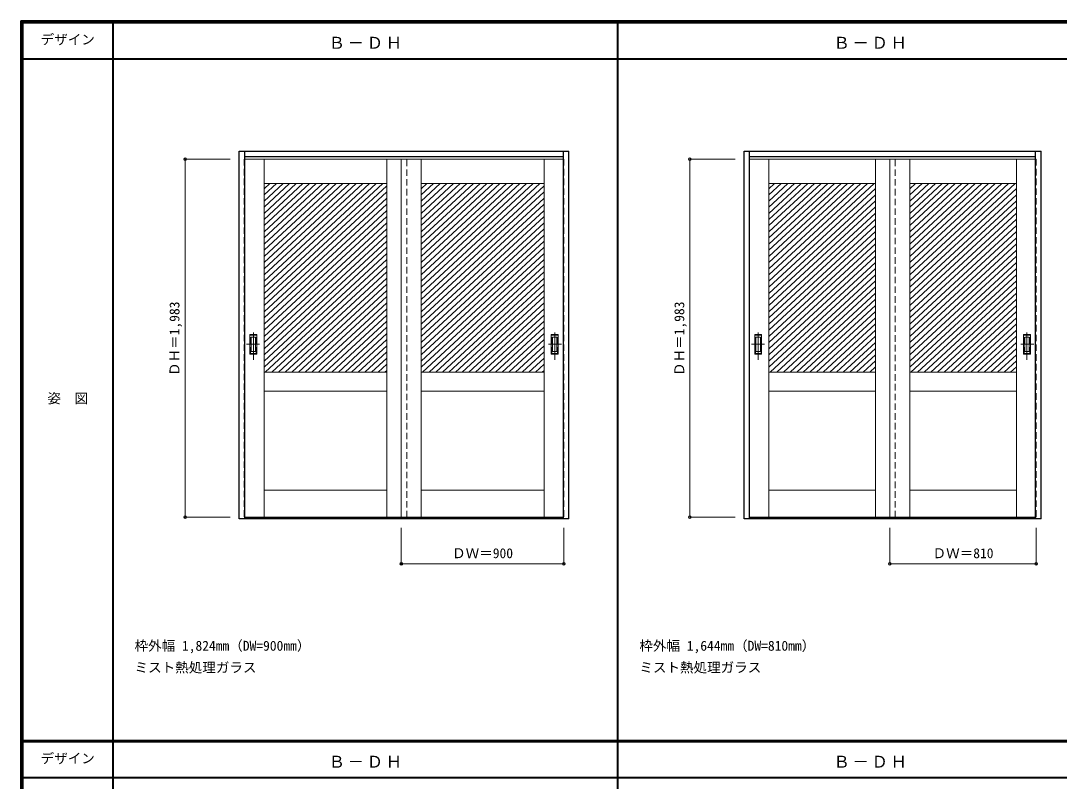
# Model space of a CAD drawing. Units: millimetres, scale not verified. Extents: x -6000 to 5700, y -4307 to 4175.
# Drawn here: x -6000 to -250, y -36 to 4175 of the extents above; entities that cross this region are included whole.
import ezdxf
from ezdxf.enums import TextEntityAlignment as Align

# ---------------------------------------------------------------- set-up
doc = ezdxf.new("R2010")
doc.units = ezdxf.units.MM
doc.header["$LTSCALE"] = 30
doc.header["$PDMODE"] = 32
doc.header["$PDSIZE"] = 15
doc.linetypes.add('CHAIN1', pattern=[8, 5, -1, 1, -1])
doc.linetypes.add('DASHED1', pattern=[1.8, 1.2, -0.6])
for name, color, linetype, lineweight in [('0-2_扉', 7, 'Continuous', 18), ('0-4_枠', 3, 'Continuous', 25), ('0-6_引手', 7, 'Continuous', 18), ('0-A_文字', 7, 'Continuous', 18), ('0-B_寸法', 7, 'Continuous', 9), ('0-C_ハッチ', 4, 'Continuous', 9), ('F-1_枠', 6, 'Continuous', 40), ('F-A_文字', 7, 'Continuous', 18)]:
    doc.layers.add(name, color=color, linetype=linetype, lineweight=lineweight)
doc.styles.add('ＭＳ ゴシック', font='')
doc.styles.get('ＭＳ ゴシック').set_extended_font_data('MS Gothic')

msp = doc.modelspace()

# ---------------------------------------------------------------- linework, layer by layer
at = {"layer": '0-2_扉', "color": 4, "linetype": 'DASHED1', "lineweight": 9}
for p, q in [((-4763, 3409), (-4763, 1426)), ((-4760, 3409), (-4763, 3409)), ((-3863, 1426), (-3863, 3409)), ((-2996, 3409), (-2993, 3409)), ((-2993, 3409), (-2993, 1426)), ((-1968, 3409), (-1968, 1426)), ((-1965, 3409), (-1968, 3409)), ((-1158, 1426), (-1158, 3409)), ((-381, 3409), (-378, 3409)), ((-4763, 1426), (-4760, 1426)), ((-2993, 1426), (-2996, 1426)), ((-1968, 1426), (-1965, 1426))]:
    msp.add_line(p, q, dxfattribs=at)
at = {"layer": '0-2_扉'}
for p, q in [((-3863, 3409), (-4760, 3409)), ((-4653, 3409), (-4653, 1426)), ((-3973, 3409), (-3973, 1426)), ((-3893, 3409), (-3893, 1426)), ((-3893, 3409), (-2996, 3409)), ((-3783, 3409), (-3783, 1426)), ((-3103, 3409), (-3103, 1426)), ((-1158, 3409), (-1965, 3409)), ((-1858, 3409), (-1858, 1426)), ((-1268, 3409), (-1268, 1426)), ((-1188, 3409), (-1188, 1426)), ((-1188, 3409), (-381, 3409)), ((-1078, 3409), (-1078, 1426)), ((-488, 3409), (-488, 1426)), ((-3973, 3274), (-4653, 3274)), ((-3783, 3274), (-3103, 3274)), ((-1268, 3274), (-1858, 3274)), ((-1078, 3274), (-488, 3274)), ((-4653, 2229), (-4053, 2229)), ((-3973, 2229), (-4225.5, 2229)), ((-3783, 2229), (-3530.5, 2229)), ((-3103, 2229), (-3703, 2229)), ((-1858, 2229), (-1268, 2229)), ((-1286.5, 2229), (-1475.5, 2229)), ((-488, 2229), (-1078, 2229)), ((-1059.5, 2229), (-870.5, 2229)), ((-3973, 2124), (-4653, 2124)), ((-3783, 2124), (-3103, 2124)), ((-1268, 2124), (-1858, 2124)), ((-1078, 2124), (-488, 2124)), ((-3973, 1576), (-4653, 1576)), ((-3783, 1576), (-3103, 1576)), ((-1268, 1576), (-1858, 1576)), ((-1078, 1576), (-488, 1576)), ((-3863, 1426), (-4760, 1426)), ((-3893, 1426), (-2996, 1426)), ((-1158, 1426), (-1965, 1426)), ((-1188, 1426), (-381, 1426))]:
    msp.add_line(p, q, dxfattribs=at)
at = {"layer": '0-2_扉', "color": 4, "linetype": 'DASHED1', "lineweight": 9}
msp.add_lwpolyline([(-378, 3409), (-378, 1426), (-381, 1426)], dxfattribs=at)
at = {"layer": '0-4_枠'}
for p, q in [((-4790, 1418), (-4790, 3453)), ((-4790, 3453), (-2966, 3453)), ((-4760, 1418), (-4760, 3453)), ((-2996, 1426.54), (-2996, 3453)), ((-2966, 1418), (-2966, 3453)), ((-1995, 1418), (-1995, 3453)), ((-1995, 3453), (-351, 3453)), ((-1965, 1418), (-1965, 3453)), ((-381, 1426.54), (-381, 3453)), ((-351, 1418), (-351, 3453)), ((-4760, 3423), (-2996, 3423)), ((-1965, 3423), (-381, 3423)), ((-4760, 1418), (-4790, 1418)), ((-2996, 1421), (-4760, 1421)), ((-2996, 1418), (-4760, 1418)), ((-2996, 1426.2), (-2996, 1426.54)), ((-2996, 1418), (-2996, 1426.2)), ((-2966, 1418), (-2996, 1418)), ((-1965, 1418), (-1995, 1418)), ((-381, 1421), (-1965, 1421)), ((-381, 1418), (-1965, 1418)), ((-381, 1426.2), (-381, 1426.54)), ((-381, 1418), (-381, 1426.2)), ((-351, 1418), (-381, 1418))]:
    msp.add_line(p, q, dxfattribs=at)
at = {"layer": '0-6_引手'}
for p, q in [((-4731, 2438.5), (-4693, 2438.5)), ((-4731, 2328.5), (-4731, 2438.5)), ((-4724.5, 2422.5), (-4699.5, 2422.5)), ((-4724.5, 2344.5), (-4724.5, 2422.5)), ((-4699.5, 2344.5), (-4699.5, 2422.5)), ((-4693, 2328.5), (-4693, 2438.5)), ((-3025, 2438.5), (-3063, 2438.5)), ((-3063, 2328.5), (-3063, 2438.5)), ((-3031.5, 2422.5), (-3056.5, 2422.5)), ((-3056.5, 2344.5), (-3056.5, 2422.5)), ((-3031.5, 2344.5), (-3031.5, 2422.5)), ((-3025, 2328.5), (-3025, 2438.5)), ((-1936, 2438.5), (-1898, 2438.5)), ((-1936, 2328.5), (-1936, 2438.5)), ((-1929.5, 2422.5), (-1904.5, 2422.5)), ((-1929.5, 2344.5), (-1929.5, 2422.5)), ((-1904.5, 2344.5), (-1904.5, 2422.5)), ((-1898, 2328.5), (-1898, 2438.5)), ((-410, 2438.5), (-448, 2438.5)), ((-448, 2328.5), (-448, 2438.5)), ((-416.5, 2422.5), (-441.5, 2422.5)), ((-441.5, 2344.5), (-441.5, 2422.5)), ((-416.5, 2344.5), (-416.5, 2422.5)), ((-410, 2328.5), (-410, 2438.5)), ((-4731, 2328.5), (-4693, 2328.5)), ((-4724.5, 2344.5), (-4699.5, 2344.5)), ((-3025, 2328.5), (-3063, 2328.5)), ((-3031.5, 2344.5), (-3056.5, 2344.5)), ((-1936, 2328.5), (-1898, 2328.5)), ((-1929.5, 2344.5), (-1904.5, 2344.5)), ((-410, 2328.5), (-448, 2328.5)), ((-416.5, 2344.5), (-441.5, 2344.5))]:
    msp.add_line(p, q, dxfattribs=at)
at = {"layer": '0-6_引手', "linetype": 'CHAIN1'}
for p, q in [((-4712, 2298.27), (-4712, 2469.12)), ((-3044, 2298.27), (-3044, 2469.12)), ((-1917, 2298.27), (-1917, 2469.12)), ((-429, 2298.27), (-429, 2469.12)), ((-4750.07, 2383.5), (-4677.56, 2383.5)), ((-3005.93, 2383.5), (-3078.44, 2383.5)), ((-1955.07, 2383.5), (-1882.56, 2383.5)), ((-390.93, 2383.5), (-463.44, 2383.5))]:
    msp.add_line(p, q, dxfattribs=at)
at = {"layer": '0-6_引手', "linetype": 'DASHED1'}
for p, q in [((-4696, 2332.5), (-4696, 2434.5)), ((-3060, 2332.5), (-3060, 2434.5)), ((-1901, 2332.5), (-1901, 2434.5)), ((-445, 2332.5), (-445, 2434.5)), ((-4728, 2332.5), (-4696, 2332.5)), ((-3028, 2332.5), (-3060, 2332.5)), ((-1933, 2332.5), (-1901, 2332.5)), ((-413, 2332.5), (-445, 2332.5))]:
    msp.add_line(p, q, dxfattribs=at)
for points in [[(-4728, 2332.5), (-4728, 2434.5), (-4696, 2434.5)], [(-3028, 2332.5), (-3028, 2434.5), (-3060, 2434.5)], [(-1933, 2332.5), (-1933, 2434.5), (-1901, 2434.5)], [(-413, 2332.5), (-413, 2434.5), (-445, 2434.5)]]:
    msp.add_lwpolyline(points, dxfattribs=at)
at = {"layer": '0-B_寸法', "color": 4}
for p, q in [((-5090, 3409), (-4840, 3409)), ((-5090, 3409), (-5090, 1426)), ((-2295, 3409), (-2045, 3409)), ((-2295, 3409), (-2295, 1426)), ((-5090, 1426), (-4840, 1426)), ((-2295, 1426), (-2045, 1426)), ((-3893, 1168), (-3893, 1368)), ((-2993, 1168), (-2993, 1368)), ((-1188, 1168), (-1188, 1368)), ((-378, 1168), (-378, 1368)), ((-3893, 1168), (-2993, 1168)), ((-1188, 1168), (-378, 1168))]:
    msp.add_line(p, q, dxfattribs=at)
at = {"layer": '0-B_寸法'}
for p in [(-5090, 3409), (-2295, 3409), (-5090, 1426), (-2295, 1426), (-3893, 1168), (-2993, 1168), (-1188, 1168), (-378, 1168)]:
    msp.add_point(p, dxfattribs=at)
at = {"layer": '0-C_ハッチ'}
for p, q in [((-4584.86, 3274), (-4653, 3210.9)), ((-4548.06, 3274), (-4653, 3176.83)), ((-4511.26, 3274), (-4653, 3142.76)), ((-4474.47, 3274), (-4653, 3108.69)), ((-4621.65, 3274), (-4653, 3244.97)), ((-4437.67, 3274), (-4653, 3074.62)), ((-4400.87, 3274), (-4653, 3040.55)), ((-4364.08, 3274), (-4653, 3006.48)), ((-4327.28, 3274), (-4653, 2972.41)), ((-4290.48, 3274), (-4653, 2938.34)), ((-4253.68, 3274), (-4653, 2904.26)), ((-4216.89, 3274), (-4653, 2870.19)), ((-4180.09, 3274), (-4653, 2836.12)), ((-4143.29, 3274), (-4653, 2802.05)), ((-4106.5, 3274), (-4653, 2767.98)), ((-4069.7, 3274), (-4653, 2733.91)), ((-3996.11, 3274), (-4653, 2665.77)), ((-4032.9, 3274), (-4653, 2699.84)), ((-3973, 3261.33), (-4653, 2631.7)), ((-3973, 3227.25), (-4653, 2597.62)), ((-3714.86, 3274), (-3783, 3210.9)), ((-3678.06, 3274), (-3783, 3176.83)), ((-3641.26, 3274), (-3783, 3142.76)), ((-3604.47, 3274), (-3783, 3108.69)), ((-3751.65, 3274), (-3783, 3244.97)), ((-3567.67, 3274), (-3783, 3074.62)), ((-3530.87, 3274), (-3783, 3040.55)), ((-3494.08, 3274), (-3783, 3006.48)), ((-3457.28, 3274), (-3783, 2972.41)), ((-3420.48, 3274), (-3783, 2938.34)), ((-3383.68, 3274), (-3783, 2904.26)), ((-3346.89, 3274), (-3783, 2870.19)), ((-3310.09, 3274), (-3783, 2836.12)), ((-3273.29, 3274), (-3783, 2802.05)), ((-3236.5, 3274), (-3783, 2767.98)), ((-3199.7, 3274), (-3783, 2733.91)), ((-3126.11, 3274), (-3783, 2665.77)), ((-3162.9, 3274), (-3783, 2699.84)), ((-3103, 3261.33), (-3783, 2631.7)), ((-3103, 3227.25), (-3783, 2597.62)), ((-1789.86, 3274), (-1858, 3210.9)), ((-1753.06, 3274), (-1858, 3176.83)), ((-1716.26, 3274), (-1858, 3142.76)), ((-1679.47, 3274), (-1858, 3108.69)), ((-1826.65, 3274), (-1858, 3244.97)), ((-1642.67, 3274), (-1858, 3074.62)), ((-1605.87, 3274), (-1858, 3040.55)), ((-1569.08, 3274), (-1858, 3006.48)), ((-1532.28, 3274), (-1858, 2972.41)), ((-1495.48, 3274), (-1858, 2938.34)), ((-1458.69, 3274), (-1858, 2904.26)), ((-1421.89, 3274), (-1858, 2870.19)), ((-1385.09, 3274), (-1858, 2836.12)), ((-1348.29, 3274), (-1858, 2802.05)), ((-1311.5, 3274), (-1858, 2767.98)), ((-1274.7, 3274), (-1858, 2733.91)), ((-1268, 3246.13), (-1858, 2699.84)), ((-1009.86, 3274), (-1078, 3210.9)), ((-973.06, 3274), (-1078, 3176.83)), ((-936.26, 3274), (-1078, 3142.76)), ((-899.47, 3274), (-1078, 3108.69)), ((-1046.65, 3274), (-1078, 3244.97)), ((-862.67, 3274), (-1078, 3074.62)), ((-825.87, 3274), (-1078, 3040.55)), ((-789.08, 3274), (-1078, 3006.48)), ((-752.28, 3274), (-1078, 2972.41)), ((-715.48, 3274), (-1078, 2938.34)), ((-678.69, 3274), (-1078, 2904.26)), ((-641.89, 3274), (-1078, 2870.19)), ((-605.09, 3274), (-1078, 2836.12)), ((-568.29, 3274), (-1078, 2802.05)), ((-531.5, 3274), (-1078, 2767.98)), ((-494.7, 3274), (-1078, 2733.91)), ((-488, 3246.13), (-1078, 2699.84)), ((-3973, 3193.18), (-4653, 2563.55)), ((-3103, 3193.18), (-3783, 2563.55)), ((-1268, 3212.06), (-1858, 2665.77)), ((-1268, 3177.99), (-1858, 2631.7)), ((-488, 3212.06), (-1078, 2665.77)), ((-488, 3177.99), (-1078, 2631.7)), ((-3973, 3159.11), (-4653, 2529.48)), ((-3973, 3125.04), (-4653, 2495.41)), ((-3103, 3159.11), (-3783, 2529.48)), ((-3103, 3125.04), (-3783, 2495.41)), ((-1268, 3143.92), (-1858, 2597.62)), ((-1268, 3109.85), (-1858, 2563.55)), ((-488, 3143.92), (-1078, 2597.62)), ((-488, 3109.85), (-1078, 2563.55)), ((-3973, 3090.97), (-4653, 2461.34)), ((-3973, 3056.9), (-4653, 2427.27)), ((-3103, 3090.97), (-3783, 2461.34)), ((-3103, 3056.9), (-3783, 2427.27)), ((-1268, 3075.78), (-1858, 2529.48)), ((-488, 3075.78), (-1078, 2529.48)), ((-3973, 3022.83), (-4653, 2393.2)), ((-3103, 3022.83), (-3783, 2393.2)), ((-1268, 3041.71), (-1858, 2495.41)), ((-1268, 3007.64), (-1858, 2461.34)), ((-488, 3041.71), (-1078, 2495.41)), ((-488, 3007.64), (-1078, 2461.34)), ((-3973, 2988.76), (-4653, 2359.13)), ((-3973, 2954.69), (-4653, 2325.06)), ((-3103, 2988.76), (-3783, 2359.13)), ((-3103, 2954.69), (-3783, 2325.06)), ((-1268, 2973.57), (-1858, 2427.27)), ((-1268, 2939.49), (-1858, 2393.2)), ((-488, 2973.57), (-1078, 2427.27)), ((-488, 2939.49), (-1078, 2393.2)), ((-3973, 2920.61), (-4653, 2290.99)), ((-3973, 2886.54), (-4653, 2256.91)), ((-3103, 2920.61), (-3783, 2290.99)), ((-3103, 2886.54), (-3783, 2256.91)), ((-1268, 2905.42), (-1858, 2359.13)), ((-488, 2905.42), (-1078, 2359.13)), ((-3973, 2852.47), (-4646.35, 2229)), ((-3973, 2818.4), (-4609.55, 2229)), ((-3103, 2852.47), (-3776.35, 2229)), ((-3103, 2818.4), (-3739.55, 2229)), ((-1268, 2871.35), (-1858, 2325.06)), ((-1268, 2837.28), (-1858, 2290.99)), ((-488, 2871.35), (-1078, 2325.06)), ((-488, 2837.28), (-1078, 2290.99)), ((-3973, 2784.33), (-4572.76, 2229)), ((-3103, 2784.33), (-3702.76, 2229)), ((-1268, 2803.21), (-1858, 2256.91)), ((-1268, 2769.14), (-1851.35, 2229)), ((-488, 2803.21), (-1078, 2256.91)), ((-488, 2769.14), (-1071.35, 2229)), ((-3973, 2750.26), (-4535.96, 2229)), ((-3973, 2716.19), (-4499.16, 2229)), ((-3103, 2750.26), (-3665.96, 2229)), ((-3103, 2716.19), (-3629.16, 2229)), ((-1268, 2735.07), (-1814.55, 2229)), ((-488, 2735.07), (-1034.55, 2229)), ((-3973, 2682.12), (-4462.37, 2229)), ((-3973, 2648.05), (-4425.57, 2229)), ((-3103, 2682.12), (-3592.37, 2229)), ((-3103, 2648.05), (-3555.57, 2229)), ((-1268, 2701), (-1777.76, 2229)), ((-1268, 2666.93), (-1740.96, 2229)), ((-488, 2701), (-997.76, 2229)), ((-488, 2666.93), (-960.96, 2229)), ((-3973, 2613.98), (-4388.77, 2229)), ((-3103, 2613.98), (-3518.77, 2229)), ((-1268, 2632.85), (-1704.16, 2229)), ((-1268, 2598.78), (-1667.37, 2229)), ((-488, 2632.85), (-924.16, 2229)), ((-488, 2598.78), (-887.37, 2229)), ((-3973, 2579.9), (-4351.98, 2229)), ((-3973, 2545.83), (-4315.18, 2229)), ((-3103, 2579.9), (-3481.98, 2229)), ((-3103, 2545.83), (-3445.18, 2229)), ((-1268, 2564.71), (-1630.57, 2229)), ((-1268, 2530.64), (-1593.77, 2229)), ((-488, 2564.71), (-850.57, 2229)), ((-488, 2530.64), (-813.77, 2229)), ((-3973, 2511.76), (-4278.38, 2229)), ((-3973, 2477.69), (-4241.59, 2229)), ((-3103, 2511.76), (-3408.38, 2229)), ((-3103, 2477.69), (-3371.59, 2229)), ((-1268, 2496.57), (-1556.98, 2229)), ((-488, 2496.57), (-776.98, 2229)), ((-3973, 2443.62), (-4204.79, 2229)), ((-3103, 2443.62), (-3334.79, 2229)), ((-1268, 2462.5), (-1520.18, 2229)), ((-1268, 2428.43), (-1483.38, 2229)), ((-488, 2462.5), (-740.18, 2229)), ((-488, 2428.43), (-703.38, 2229)), ((-3973, 2409.55), (-4167.99, 2229)), ((-3973, 2375.48), (-4131.2, 2229)), ((-3103, 2409.55), (-3297.99, 2229)), ((-3103, 2375.48), (-3261.2, 2229)), ((-1268, 2394.36), (-1446.59, 2229)), ((-1268, 2360.29), (-1409.79, 2229)), ((-488, 2394.36), (-666.59, 2229)), ((-488, 2360.29), (-629.79, 2229)), ((-3973, 2341.41), (-4094.4, 2229)), ((-3973, 2307.34), (-4057.6, 2229)), ((-3103, 2341.41), (-3224.4, 2229)), ((-3103, 2307.34), (-3187.6, 2229)), ((-1268, 2326.22), (-1372.99, 2229)), ((-488, 2326.22), (-592.99, 2229)), ((-3973, 2273.26), (-4020.81, 2229)), ((-3103, 2273.26), (-3150.81, 2229)), ((-1268, 2292.14), (-1336.2, 2229)), ((-1268, 2258.07), (-1299.4, 2229)), ((-488, 2292.14), (-556.2, 2229)), ((-488, 2258.07), (-519.4, 2229)), ((-3973, 2239.19), (-3984.01, 2229)), ((-3103, 2239.19), (-3114.01, 2229))]:
    msp.add_line(p, q, dxfattribs=at)
at = {"layer": 'F-1_枠'}
for p, q in [((-6000, 4175), (5700, 4175)), ((-6000, 4175), (-6000, -4205)), ((-6000, 4170), (5700, 4170)), ((-6000, 4165), (5700, 4165)), ((-5995, 4175), (-5995, -4205)), ((-5990, 4175), (-5990, -4205)), ((-5490, 4175), (-5490, -3790)), ((-2695, -3790), (-2695, 4175)), ((-6000, 3965), (5700, 3965)), ((-6000, 190.5), (5700, 190.5)), ((-6000, 187.5), (5700, 187.5)), ((-6000, 184.5), (5700, 184.5)), ((-6000, -15.5), (5700, -15.5))]:
    msp.add_line(p, q, dxfattribs=at)

# ---------------------------------------------------------------- texts
at = {"layer": '0-A_文字', "style": 'ＭＳ ゴシック'}
for s, p in [('枠外幅 1,824mm（DW=900mm）', (-5370, 670.5)), ('枠外幅 1,644mm（DW=810mm）', (-2575, 670.5)), ('ミスト熱処理ガラス', (-5370, 550.5)), ('ミスト熱処理ガラス', (-2575, 550.5))]:
    msp.add_text(s, height=54.99, dxfattribs=at).set_placement(p, align=Align.BOTTOM_LEFT)
at = {"layer": '0-A_文字', "char_height": 65.98, "attachment_point": 7, "style": 'ＭＳ ゴシック'}
for insert in [(-4295, 4020), (-1500, 4020), (-4295, 39.5), (-1500, 39.5)]:
    msp.add_mtext('\\T1.17;Ｂ－ＤＨ', dxfattribs=dict(at, insert=insert))
at = {"layer": '0-B_寸法', "style": 'ＭＳ ゴシック'}
for p in [(-5105, 2208.25), (-2310, 2208.25)]:
    msp.add_text('ＤＨ＝1,983', height=54.99, rotation=90, dxfattribs=at).set_placement(p, align=Align.BOTTOM_LEFT)
for s, p in [('ＤＷ＝900', (-3611.75, 1183)), ('ＤＷ＝810', (-951.75, 1183))]:
    msp.add_text(s, height=54.99, dxfattribs=at).set_placement(p, align=Align.BOTTOM_LEFT)
at = {"layer": 'F-A_文字', "style": 'ＭＳ ゴシック'}
for s, p in [('デザイン', (-5890, 4027.5)), ('姿\u3000図', (-5852.5, 2040.25)), ('デザイン', (-5890, 47))]:
    msp.add_text(s, height=54.99, dxfattribs=at).set_placement(p, align=Align.BOTTOM_LEFT)

doc.saveas('drawing.dxf')
